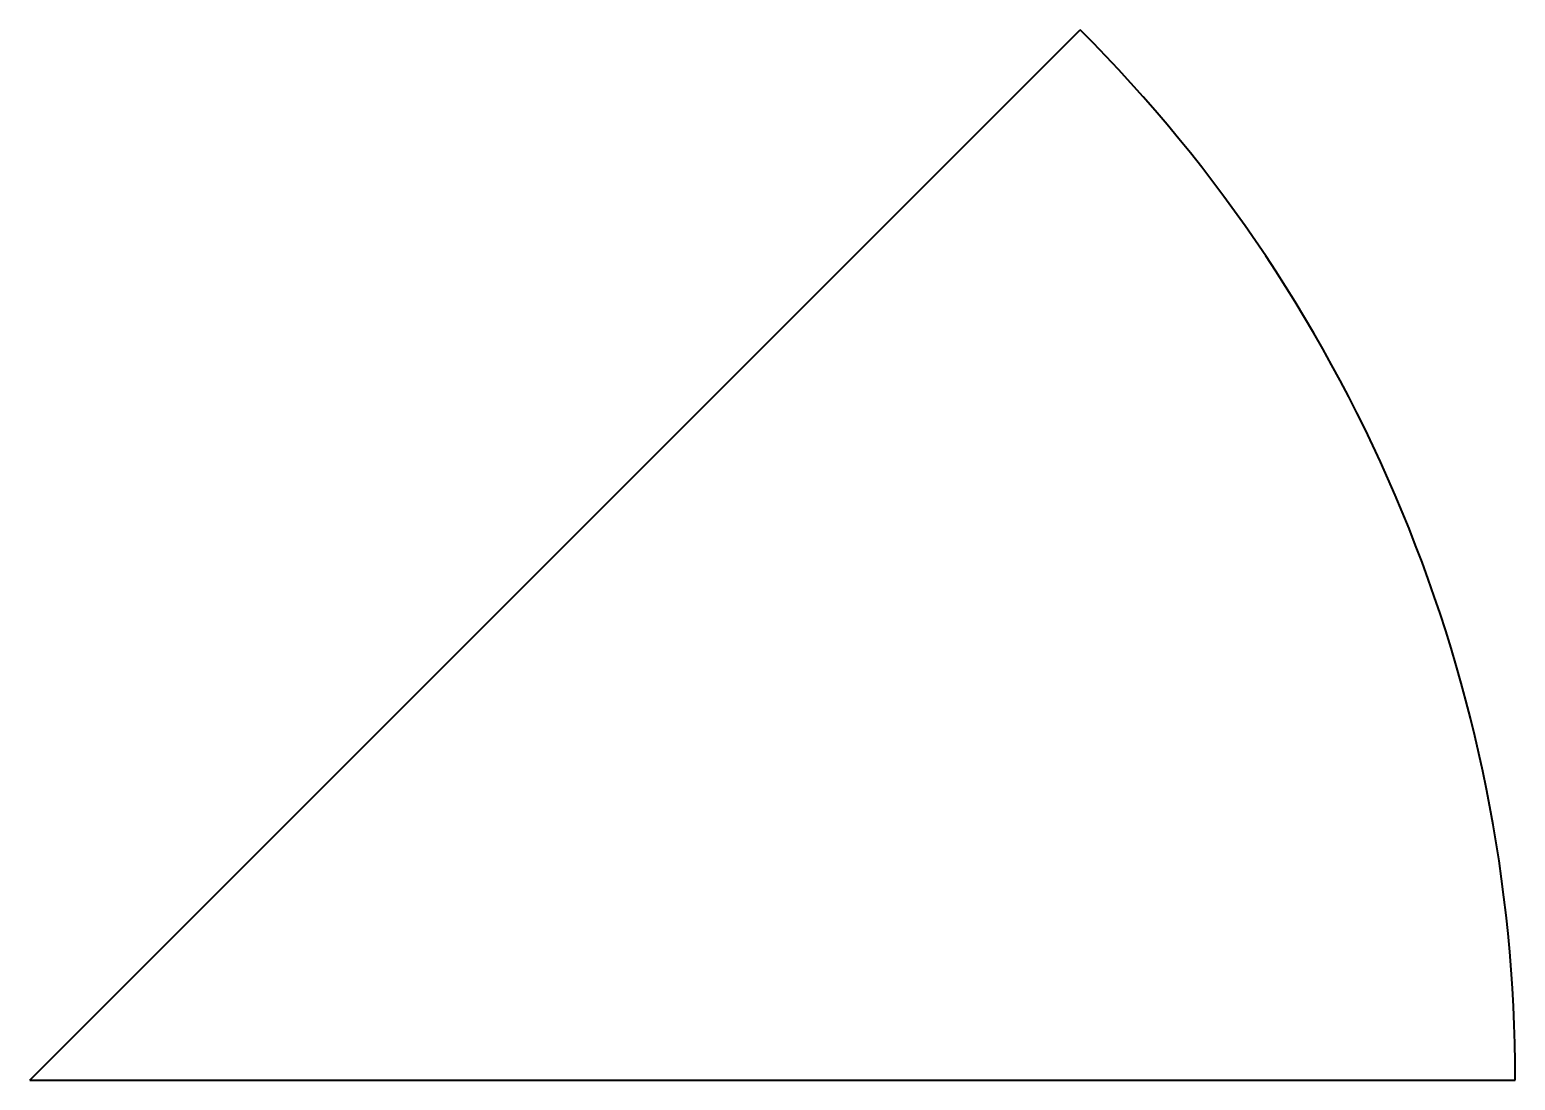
# Model space of a CAD drawing. Header units: inches. Extents: x -12 to -2.94, y 2.04 to 8.44.
import ezdxf

# ---------------------------------------------------------------- set-up
doc = ezdxf.new("R2010")
doc.units = ezdxf.units.IN
doc.header["$MEASUREMENT"] = 0
doc.layers.add('Visible', color=7, linetype='Continuous', lineweight=40)

msp = doc.modelspace()

# ---------------------------------------------------------------- linework, layer by layer
at = {"layer": 'Visible'}
for q in [(-5.5971, 8.4423), (-2.9449, 2.0394)]:
    msp.add_line((-12, 2.0394), q, dxfattribs=at)
msp.add_arc((-12, 2.0394), 9.0551, 0, 45, dxfattribs=at)

doc.saveas('drawing.dxf')
